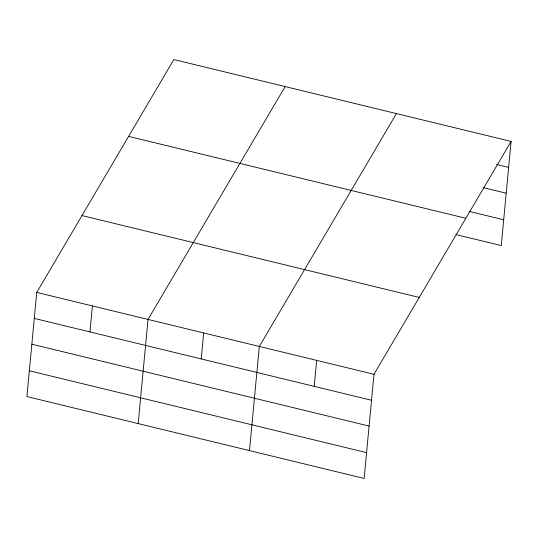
<?xml version="1.0" encoding="UTF-8"?>
<svg xmlns="http://www.w3.org/2000/svg" width="538" height="538" viewBox="0 0 538 538"><rect width="100%" height="100%" fill="white"/><g stroke="black" fill="none" stroke-linecap="round" stroke-linejoin="round"><path stroke-width="0.81" d="M36.745 292.423L26.9 396.573L364.139 478.443L373.984 374.287L511.1 141.427L173.861 59.557L36.745 292.423L373.984 374.287M89.933 331.912L92.388 305.927M138.185 423.594L148.031 319.438L285.153 86.571M201.219 358.933L203.68 332.948M249.477 450.609L259.323 346.452L396.439 113.592M314.199 386.358L316.653 360.373M511.1 141.427L501.255 245.577L456.036 234.602M496.534 164.467L508.645 167.412M483.595 187.715L506.204 193.203M469.782 211.548L503.696 219.78M128.616 136.403L465.854 218.267M81.991 215.577L419.23 297.44M34.291 318.409L371.529 400.272M31.85 344.206L369.088 426.069M29.341 370.783L366.573 452.646"/></g></svg>
